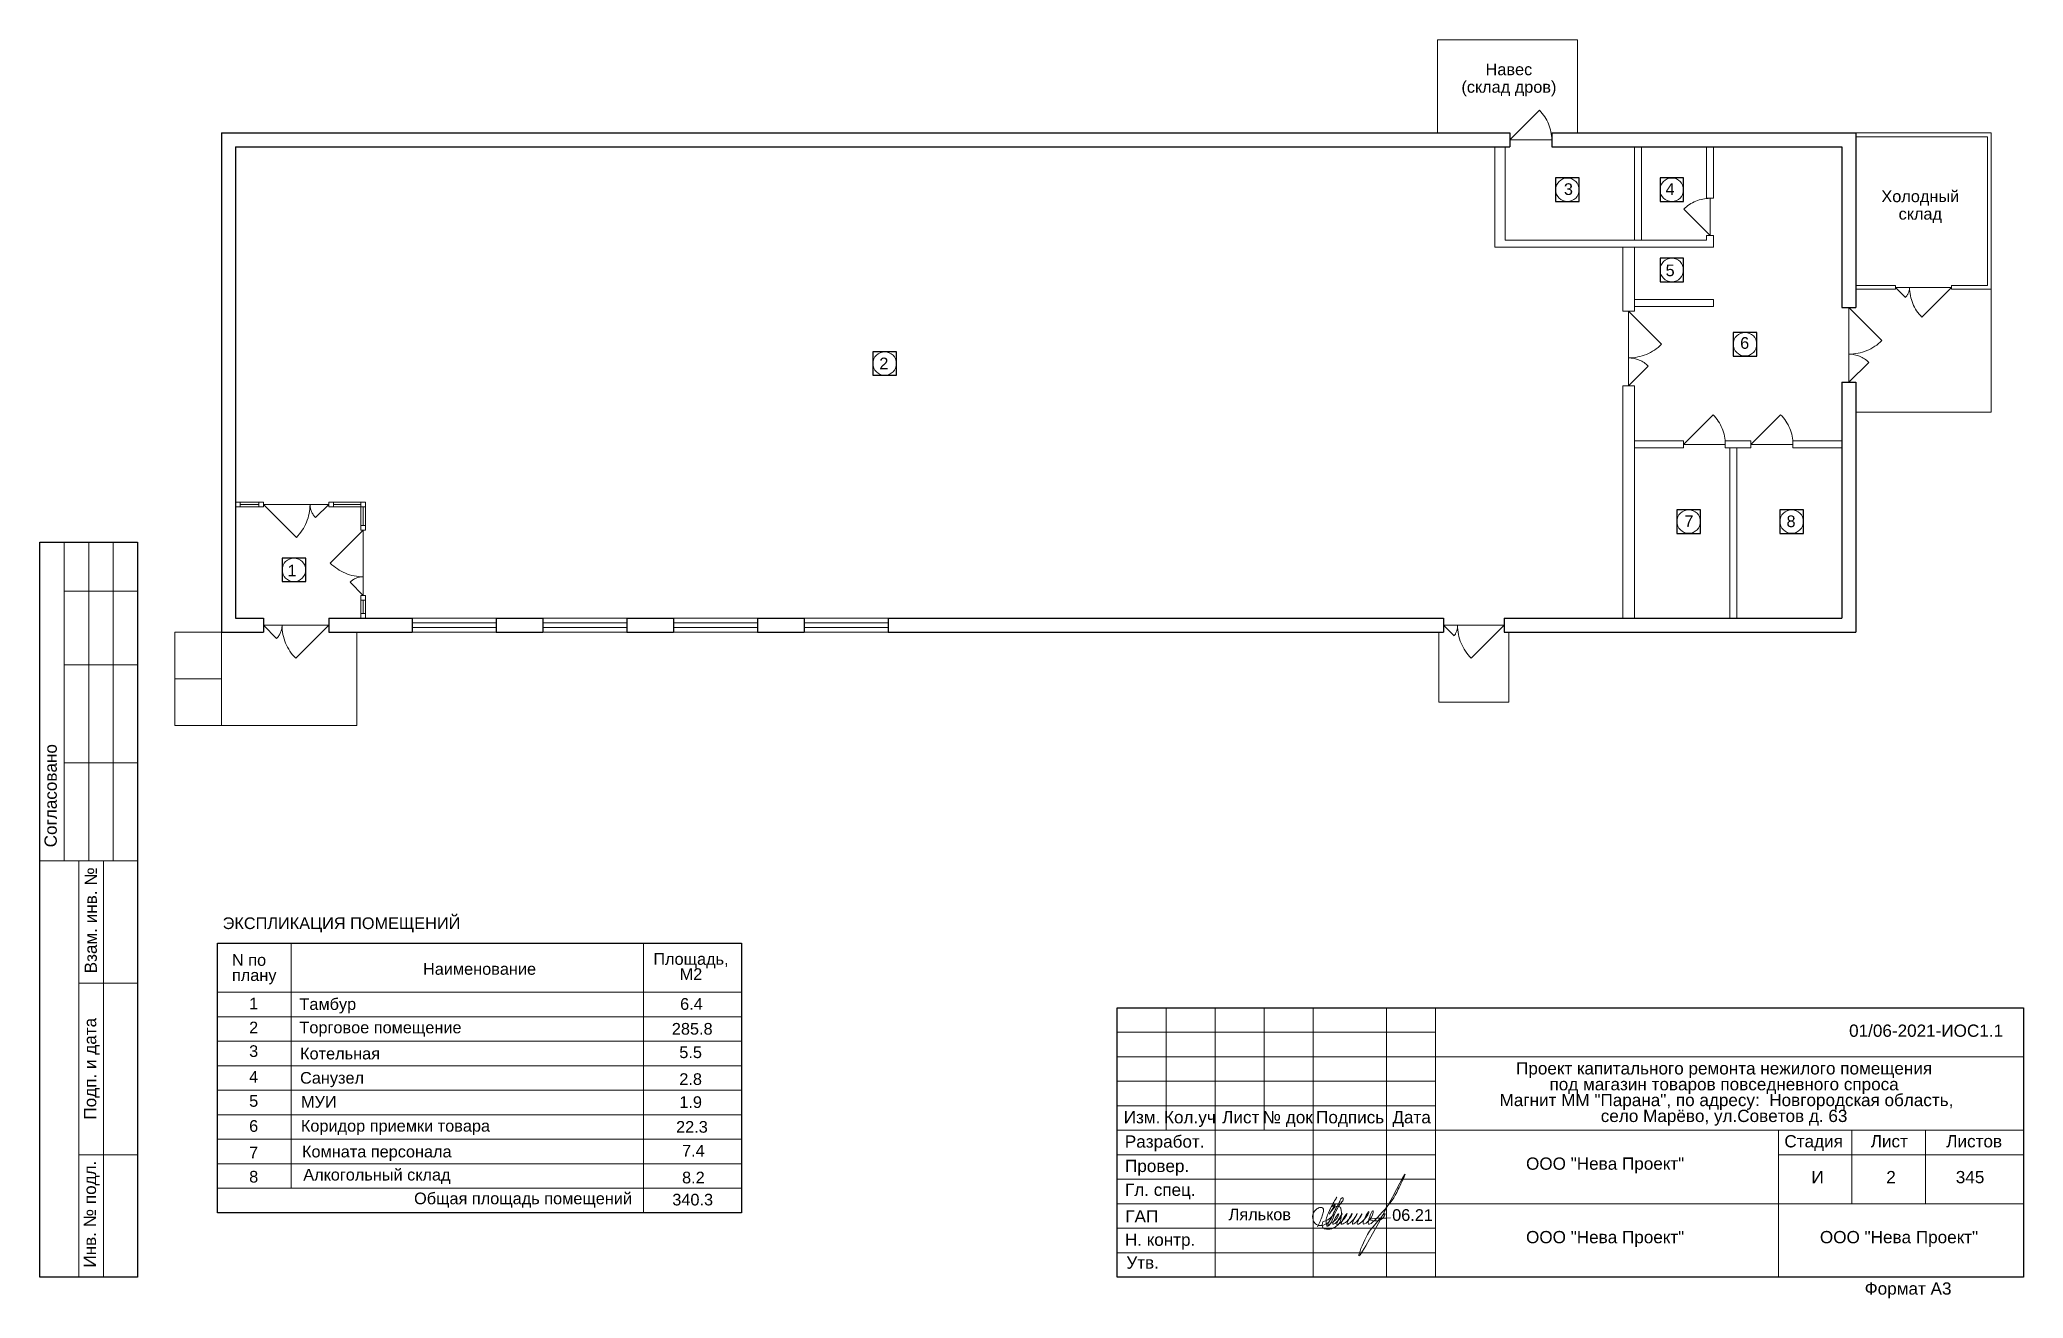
# Model space of a CAD drawing. Header units: metres. Extents: x -263.6 to -221.1, y -130.8 to -103.9.
import ezdxf
from ezdxf.enums import TextEntityAlignment as Align

# ---------------------------------------------------------------- set-up
doc = ezdxf.new("R2010")
doc.units = ezdxf.units.M
doc.header["$MEASUREMENT"] = 0
doc.linetypes.add('DGN Style 2', pattern=[2.207757, 1.324654, -0.883103])
doc.layers.add('Level 50', color=7, linetype='Continuous', lineweight=0)
doc.layers.add('Level 63', color=7, linetype='Continuous', lineweight=0)
doc.layers.add('YOLO_TABLE', color=1, linetype='Continuous')
doc.styles.add('GOST 2.304', font='CS_Gost2304.shx')
doc.styles.add('Style-Arial', font='arial.ttf')

msp = doc.modelspace()

# ---------------------------------------------------------------- linework, layer by layer
msp.add_line((-261.484, -114.645), (-261.484, -130.395))
at = {"color": 7, "linetype": 'Continuous', "lineweight": 13}
for p, q in [((-259.771, -123.238), (-248.54, -123.238)), ((-259.771, -123.238), (-259.771, -129.013)), ((-258.196, -123.238), (-258.196, -128.488)), ((-250.64, -123.238), (-250.64, -129.013)), ((-248.54, -123.238), (-248.54, -129.013)), ((-259.771, -124.288), (-248.54, -124.288)), ((-259.771, -129.013), (-248.54, -129.013))]:
    msp.add_line(p, q, dxfattribs=at)
at = {"color": 7, "linetype": 'Continuous', "lineweight": 0}
for p, q in [((-259.771, -124.813), (-248.54, -124.813)), ((-259.771, -125.338), (-248.54, -125.338)), ((-259.771, -125.863), (-248.54, -125.863)), ((-259.771, -126.388), (-248.54, -126.388)), ((-259.771, -126.913), (-248.54, -126.913)), ((-259.771, -127.438), (-248.54, -127.438)), ((-259.771, -127.963), (-248.54, -127.963)), ((-259.771, -128.488), (-248.54, -128.488))]:
    msp.add_line(p, q, dxfattribs=at)
at = {"color": 5, "linetype": 'Continuous', "lineweight": 0}
msp.add_spline([(-236.192, -129.317), (-236.09, -129.082), (-236.065, -128.988), (-236.065, -128.935), (-236.096, -128.903), (-236.145, -128.903), (-236.222, -128.948), (-236.277, -129.018), (-236.292, -129.058), (-236.292, -129.127), (-236.275, -129.19), (-236.232, -129.251), (-236.183, -129.28), (-236.116, -129.291), (-236.048, -129.273), (-235.989, -129.246), (-235.949, -129.215), (-235.878, -129.091), (-235.812, -128.955), (-235.758, -128.845), (-235.702, -128.747), (-235.664, -128.695), (-235.647, -128.691), (-235.64, -128.716), (-235.651, -128.757), (-235.684, -128.802), (-235.875, -129.17), (-235.936, -129.275), (-235.981, -129.302), (-235.994, -129.28), (-235.999, -129.259), (-236.007, -129.184), (-235.974, -129.06), (-235.879, -128.854), (-235.78, -128.683), (-235.877, -128.881), (-235.814, -128.825), (-235.943, -129.048), (-235.842, -128.918), (-235.768, -128.875), (-235.712, -128.89), (-235.685, -128.95), (-235.677, -129.047), (-235.748, -129.27), (-235.836, -129.334), (-235.9, -129.361), (-236, -129.365), (-236.068, -129.336), (-236.081, -129.314), (-236.088, -129.263), (-236.075, -129.212), (-235.999, -129.184), (-235.846, -129.047), (-235.961, -129.275), (-235.902, -129.24), (-235.748, -129.086), (-235.736, -129.041), (-235.861, -129.258), (-235.728, -129.157), (-235.66, -129.034), (-235.777, -129.267), (-235.615, -129.139), (-235.557, -129.034), (-235.68, -129.251), (-235.514, -129.145), (-235.447, -129.034), (-235.557, -129.253), (-235.387, -129.117), (-235.34, -129.034), (-235.441, -129.25), (-235.244, -129.058), (-235.239, -129.046), (-235.337, -129.238), (-235.093, -129.011), (-235.09, -129.001), (-235.214, -129.242), (-234.995, -129.011), (-234.995, -128.982), (-235.105, -129.23), (-234.804, -129.005), (-234.46, -128.512), (-234.325, -128.222), (-235.303, -129.915), (-235.12, -129.483), (-234.895, -129.192), (-234.742, -129.039), (-234.797, -129.135), (-235.068, -129.168), (-234.625, -129.125)], degree=3, dxfattribs=at)
at = {"layer": 'Level 50', "color": 7, "linetype": 'Continuous', "lineweight": 0}
for p, q in [((-233.618, -103.874), (-230.618, -103.874)), ((-233.618, -105.874), (-233.618, -103.874)), ((-230.618, -105.874), (-230.618, -103.874)), ((-232.068, -106.024), (-231.432, -105.388)), ((-232.068, -106.024), (-231.168, -106.024)), ((-227.773, -108.074), (-228.339, -107.509)), ((-227.773, -107.274), (-227.773, -108.074)), ((-223.798, -109.184), (-222.598, -109.184)), ((-223.798, -109.184), (-223.586, -109.396)), ((-222.598, -109.184), (-223.235, -109.821)), ((-221.748, -109.224), (-221.748, -111.854)), ((-229.523, -109.694), (-229.523, -111.294)), ((-229.523, -109.694), (-228.816, -110.401)), ((-224.798, -109.614), (-224.798, -111.214)), ((-224.798, -109.614), (-224.091, -110.321)), ((-229.099, -110.87), (-229.523, -111.294)), ((-224.374, -110.79), (-224.798, -111.214)), ((-228.348, -112.549), (-227.712, -111.913)), ((-226.898, -112.549), (-226.262, -111.913)), ((-224.648, -111.854), (-221.748, -111.854)), ((-228.348, -112.549), (-227.448, -112.549)), ((-226.898, -112.549), (-225.998, -112.549)), ((-259.288, -113.784), (-258.888, -113.784)), ((-259.288, -113.834), (-258.888, -113.834)), ((-259.288, -113.884), (-258.888, -113.884)), ((-258.788, -113.834), (-257.388, -113.834)), ((-258.788, -113.834), (-258.081, -114.541)), ((-257.388, -113.834), (-257.671, -114.117)), ((-257.288, -113.784), (-256.698, -113.784)), ((-257.288, -113.834), (-256.698, -113.834)), ((-257.288, -113.884), (-256.698, -113.884)), ((-256.698, -113.884), (-256.698, -114.284)), ((-256.648, -113.884), (-256.648, -114.284)), ((-256.598, -113.884), (-256.598, -114.284)), ((-256.648, -114.384), (-257.355, -115.091)), ((-256.648, -114.384), (-256.648, -115.784)), ((-256.648, -115.784), (-256.931, -115.501)), ((-256.698, -115.884), (-256.698, -116.174)), ((-256.648, -115.884), (-256.648, -116.174)), ((-256.598, -115.884), (-256.598, -116.174)), ((-257.388, -116.424), (-258.788, -116.424)), ((-258.788, -116.424), (-258.505, -116.707)), ((-257.388, -116.424), (-258.095, -117.131)), ((-253.798, -116.374), (-255.598, -116.374)), ((-253.798, -116.474), (-255.598, -116.474)), ((-250.998, -116.374), (-252.798, -116.374)), ((-250.998, -116.474), (-252.798, -116.474)), ((-248.198, -116.374), (-249.998, -116.374)), ((-248.198, -116.474), (-249.998, -116.474)), ((-245.398, -116.374), (-247.198, -116.374)), ((-245.398, -116.474), (-247.198, -116.474)), ((-232.188, -116.424), (-233.488, -116.424)), ((-233.488, -116.424), (-233.26, -116.653)), ((-232.188, -116.424), (-232.895, -117.131)), ((-260.688, -116.574), (-260.688, -118.574)), ((-259.688, -116.574), (-260.688, -116.574)), ((-259.688, -116.574), (-259.688, -118.574)), ((-256.788, -116.574), (-256.788, -118.574)), ((-233.588, -116.574), (-233.588, -118.074)), ((-232.088, -116.574), (-232.088, -118.074)), ((-259.688, -117.574), (-260.688, -117.574)), ((-233.588, -118.074), (-232.088, -118.074)), ((-260.688, -118.574), (-256.788, -118.574))]:
    msp.add_line(p, q, dxfattribs=at)
at = {"layer": 'Level 50', "color": 7, "linetype": 'Continuous', "lineweight": 30}
for p, q in [((-259.688, -105.874), (-232.068, -105.874)), ((-259.688, -105.874), (-259.688, -116.574)), ((-232.068, -105.874), (-232.068, -106.174)), ((-231.168, -105.874), (-231.168, -106.174)), ((-231.168, -105.874), (-224.648, -105.874)), ((-224.648, -105.874), (-224.648, -109.614)), ((-259.388, -106.174), (-259.388, -116.274)), ((-259.388, -106.174), (-232.068, -106.174)), ((-231.168, -106.174), (-224.948, -106.174)), ((-224.948, -106.174), (-224.948, -109.614)), ((-224.948, -109.614), (-224.648, -109.614)), ((-224.948, -111.214), (-224.648, -111.214)), ((-224.948, -111.214), (-224.948, -116.274)), ((-224.648, -111.214), (-224.648, -116.574)), ((-259.388, -116.274), (-258.788, -116.274)), ((-258.788, -116.274), (-258.788, -116.574)), ((-257.388, -116.274), (-257.388, -116.574)), ((-257.388, -116.274), (-255.598, -116.274)), ((-255.598, -116.274), (-255.598, -116.574)), ((-253.798, -116.274), (-253.798, -116.574)), ((-253.798, -116.274), (-252.798, -116.274)), ((-252.798, -116.274), (-252.798, -116.574)), ((-250.998, -116.274), (-250.998, -116.574)), ((-250.998, -116.274), (-249.998, -116.274)), ((-249.998, -116.274), (-249.998, -116.574)), ((-248.198, -116.274), (-248.198, -116.574)), ((-248.198, -116.274), (-247.198, -116.274)), ((-247.198, -116.274), (-247.198, -116.574)), ((-245.398, -116.274), (-245.398, -116.574)), ((-245.398, -116.274), (-233.488, -116.274)), ((-233.488, -116.274), (-233.488, -116.574)), ((-232.188, -116.274), (-232.188, -116.574)), ((-232.188, -116.274), (-224.948, -116.274)), ((-259.688, -116.574), (-258.788, -116.574)), ((-257.388, -116.574), (-255.598, -116.574)), ((-253.798, -116.574), (-252.798, -116.574)), ((-250.998, -116.574), (-249.998, -116.574)), ((-248.198, -116.574), (-247.198, -116.574)), ((-245.398, -116.574), (-233.488, -116.574)), ((-232.188, -116.574), (-224.648, -116.574))]:
    msp.add_line(p, q, dxfattribs=at)
at = {"layer": 'Level 50', "color": 7, "linetype": 'Continuous', "lineweight": 13}
for p, q in [((-224.648, -105.874), (-221.748, -105.874)), ((-221.748, -105.874), (-221.748, -109.224)), ((-232.388, -106.174), (-232.388, -108.324)), ((-232.168, -106.174), (-232.168, -108.174)), ((-229.398, -106.174), (-229.398, -108.174)), ((-229.248, -106.174), (-229.248, -108.174)), ((-227.848, -106.174), (-227.848, -107.274)), ((-227.698, -106.174), (-227.698, -107.274)), ((-224.648, -105.954), (-221.828, -105.954)), ((-221.828, -105.954), (-221.828, -109.144)), ((-227.848, -107.274), (-227.698, -107.274)), ((-232.388, -108.324), (-227.698, -108.324)), ((-232.168, -108.174), (-227.848, -108.174)), ((-229.648, -108.324), (-229.648, -109.694)), ((-229.398, -108.324), (-229.398, -109.694)), ((-227.848, -108.074), (-227.698, -108.074)), ((-227.848, -108.074), (-227.848, -108.174)), ((-227.698, -108.074), (-227.698, -108.324)), ((-224.648, -109.144), (-223.798, -109.144)), ((-224.648, -109.224), (-223.798, -109.224)), ((-223.798, -109.144), (-223.798, -109.224)), ((-222.598, -109.144), (-222.598, -109.224)), ((-222.598, -109.144), (-221.828, -109.144)), ((-222.598, -109.224), (-221.748, -109.224)), ((-229.648, -109.694), (-229.398, -109.694)), ((-229.398, -109.444), (-227.698, -109.444)), ((-229.398, -109.594), (-227.698, -109.594)), ((-227.698, -109.444), (-227.698, -109.594)), ((-229.648, -111.294), (-229.398, -111.294)), ((-229.648, -111.294), (-229.648, -116.274)), ((-229.398, -111.294), (-229.398, -116.274)), ((-229.398, -112.474), (-228.348, -112.474)), ((-229.398, -112.624), (-228.348, -112.624)), ((-228.348, -112.474), (-228.348, -112.624)), ((-227.448, -112.474), (-227.448, -112.624)), ((-227.448, -112.474), (-226.898, -112.474)), ((-227.448, -112.624), (-226.898, -112.624)), ((-227.348, -112.624), (-227.348, -116.274)), ((-227.198, -112.624), (-227.198, -116.274)), ((-226.898, -112.474), (-226.898, -112.624)), ((-225.998, -112.474), (-225.998, -112.624)), ((-225.998, -112.474), (-224.948, -112.474)), ((-225.998, -112.624), (-224.948, -112.624)), ((-255.598, -116.274), (-253.798, -116.274)), ((-252.798, -116.274), (-250.998, -116.274)), ((-249.998, -116.274), (-248.198, -116.274)), ((-247.198, -116.274), (-245.398, -116.274)), ((-253.798, -116.574), (-255.598, -116.574)), ((-250.998, -116.574), (-252.798, -116.574)), ((-248.198, -116.574), (-249.998, -116.574)), ((-245.398, -116.574), (-247.198, -116.574)), ((-240.484, -130.395), (-221.059, -130.395))]:
    msp.add_line(p, q, dxfattribs=at)
at = {"layer": 'Level 50', "color": 7, "linetype": 'Continuous', "lineweight": 13, "flags": 128}
for points in [[(-259.388, -113.784), (-259.288, -113.784), (-259.288, -113.884), (-259.388, -113.884), (-259.388, -113.784)], [(-258.888, -113.784), (-258.788, -113.784), (-258.788, -113.884), (-258.888, -113.884), (-258.888, -113.784)], [(-257.388, -113.784), (-257.288, -113.784), (-257.288, -113.884), (-257.388, -113.884), (-257.388, -113.784)], [(-256.698, -113.784), (-256.598, -113.784), (-256.598, -113.884), (-256.698, -113.884), (-256.698, -113.784)], [(-256.698, -114.284), (-256.598, -114.284), (-256.598, -114.384), (-256.698, -114.384), (-256.698, -114.284)], [(-256.698, -115.784), (-256.598, -115.784), (-256.598, -115.884), (-256.698, -115.884), (-256.698, -115.784)], [(-256.698, -116.174), (-256.598, -116.174), (-256.598, -116.274), (-256.698, -116.274), (-256.698, -116.174)]]:
    msp.add_lwpolyline(points, close=True, dxfattribs=at)
at = {"layer": 'Level 50', "color": 7, "linetype": 'Continuous', "lineweight": 0}
for centre in [(-230.833, -107.091), (-228.595, -107.091), (-228.595, -108.809), (-245.468, -110.815), (-227.025, -110.401), (-228.233, -114.201), (-226.026, -114.201), (-258.134, -115.237)]:
    msp.add_circle(centre, 0.252, dxfattribs=at)
at = {"layer": 'Level 50', "color": 7, "linetype": 'DGN Style 2', "lineweight": 0}
for centre, radius, start, end in [((-232.068, -106.024), 0.9, 0, 45), ((-227.773, -108.074), 0.8, 90, 135), ((-223.798, -109.184), 0.3, 315, 0), ((-222.598, -109.184), 0.9, 180, 225), ((-229.523, -109.694), 1, 270, 315), ((-224.798, -109.614), 1, 270, 315), ((-229.523, -111.294), 0.6, 45, 90), ((-224.798, -111.214), 0.6, 45, 90), ((-228.348, -112.549), 0.9, 0, 45), ((-226.898, -112.549), 0.9, 0, 45), ((-258.788, -113.834), 1, 315, 360), ((-257.388, -113.834), 0.4, 180, 225), ((-256.648, -114.384), 1, 225, 270), ((-256.648, -115.784), 0.4, 90, 135)]:
    msp.add_arc(centre, radius, start, end, dxfattribs=at)
at = {"layer": 'Level 50', "color": 7, "linetype": 'DGN Style 2', "lineweight": 0, "extrusion": (0, 0, -1)}
for centre, radius, start, end in [((258.788, -116.424), 0.4, 180, 225), ((257.388, -116.424), 1, 315, 360), ((233.588, -116.424), 0.4, 180, 214.8179), ((232.188, -116.424), 1, 315, 360)]:
    msp.add_arc(centre, radius, start, end, dxfattribs=at)
at = {"layer": 'Level 63', "color": 7, "linetype": 'Continuous', "lineweight": 13}
for p, q in [((-263.584, -114.645), (-261.484, -114.645)), ((-263.584, -114.645), (-263.584, -121.47)), ((-263.059, -114.645), (-263.059, -121.47)), ((-262.534, -114.645), (-262.534, -121.47)), ((-262.009, -114.645), (-262.009, -121.47)), ((-263.059, -115.695), (-261.484, -115.695)), ((-263.059, -117.27), (-261.484, -117.27)), ((-263.059, -119.37), (-261.484, -119.37)), ((-263.584, -121.47), (-261.484, -121.47)), ((-262.744, -121.47), (-261.484, -121.47)), ((-262.219, -130.395), (-262.219, -121.47)), ((-262.744, -124.095), (-261.484, -124.095)), ((-240.484, -124.62), (-221.059, -124.62)), ((-240.484, -124.62), (-240.484, -130.395)), ((-239.434, -124.62), (-239.434, -127.245)), ((-238.384, -124.62), (-238.384, -130.395)), ((-237.334, -124.62), (-237.334, -127.245)), ((-236.284, -124.62), (-236.284, -130.395)), ((-234.709, -124.62), (-234.709, -130.395)), ((-233.659, -124.62), (-233.659, -130.395)), ((-221.059, -124.62), (-221.059, -130.395)), ((-233.659, -125.67), (-221.059, -125.67)), ((-240.484, -126.72), (-233.659, -126.72)), ((-240.484, -127.245), (-233.659, -127.245)), ((-233.659, -127.245), (-221.059, -127.245)), ((-262.744, -127.77), (-261.484, -127.77)), ((-226.309, -127.77), (-221.059, -127.77)), ((-233.659, -128.82), (-221.059, -128.82))]:
    msp.add_line(p, q, dxfattribs=at)
at = {"layer": 'Level 63', "color": 7, "linetype": 'Continuous', "lineweight": 0}
for p, q in [((-240.484, -125.145), (-233.659, -125.145)), ((-240.484, -125.67), (-233.659, -125.67)), ((-240.484, -126.195), (-233.659, -126.195)), ((-240.484, -127.77), (-233.659, -127.77)), ((-240.484, -128.295), (-233.659, -128.295)), ((-240.484, -128.82), (-233.659, -128.82)), ((-240.484, -129.345), (-233.659, -129.345)), ((-240.484, -129.87), (-233.659, -129.87))]:
    msp.add_line(p, q, dxfattribs=at)
at = {"layer": 'Level 63', "color": 7, "linetype": 'Continuous', "lineweight": 13, "flags": 128}
for points in [[(-261.484, -130.395), (-262.744, -130.395), (-262.744, -121.47)], [(-226.309, -127.245), (-226.309, -130.395)], [(-224.734, -127.245), (-224.734, -128.82)], [(-223.159, -127.245), (-223.159, -128.82)]]:
    msp.add_lwpolyline(points, dxfattribs=at)
at = {"layer": 'YOLO_TABLE'}
for points in [[(-231.086, -107.343), (-230.581, -107.343), (-230.581, -106.838), (-231.086, -106.838)], [(-228.847, -107.343), (-228.343, -107.343), (-228.343, -106.838), (-228.847, -106.838)], [(-228.847, -109.061), (-228.343, -109.061), (-228.343, -108.557), (-228.847, -108.557)], [(-245.721, -111.067), (-245.216, -111.067), (-245.216, -110.562), (-245.721, -110.562)], [(-227.277, -110.654), (-226.772, -110.654), (-226.772, -110.149), (-227.277, -110.149)], [(-228.486, -114.454), (-227.981, -114.454), (-227.981, -113.949), (-228.486, -113.949)], [(-226.279, -114.454), (-225.774, -114.454), (-225.774, -113.949), (-226.279, -113.949)], [(-263.584, -114.645), (-261.484, -114.645), (-261.484, -130.395), (-263.584, -130.395)], [(-258.387, -115.489), (-257.882, -115.489), (-257.882, -114.984), (-258.387, -114.984)], [(-259.771, -123.238), (-248.54, -123.238), (-248.54, -129.013), (-259.771, -129.013)], [(-240.484, -124.62), (-221.059, -124.62), (-221.059, -130.395), (-240.484, -130.395)]]:
    msp.add_lwpolyline(points, close=True, dxfattribs=at)

# ---------------------------------------------------------------- texts
at = {"color": 7, "linetype": 'Continuous', "lineweight": 0, "style": 'Style-Arial'}
for s, p in [('3', (-230.811, -106.952)), ('4', (-228.632, -106.952)), ('5', (-228.631, -108.693)), ('6', (-227.033, -110.249)), ('2', (-245.487, -110.688)), ('7', (-228.229, -114.071)), ('8', (-226.039, -114.071)), ('1', (-258.175, -115.127)), ('1', (-258.997, -124.406)), ('2', (-258.997, -124.92)), ('3', (-258.997, -125.425)), ('4', (-258.997, -125.975)), ('5', (-258.996, -126.493)), ('6', (-258.997, -127.03)), ('7', (-258.997, -127.597)), ('8', (-258.996, -128.117))]:
    msp.add_text(s, height=0.25, dxfattribs=at).set_placement(p, align=Align.TOP_CENTER)
at = {"color": 7, "lineweight": 13, "style": 'Style-Arial'}
msp.add_text('ЭКСПЛИКАЦИЯ ПОМЕЩЕНИЙ ', height=0.25, dxfattribs=at).set_placement((-257.066, -122.81), align=Align.MIDDLE_CENTER)
at = {"color": 7, "linetype": 'Continuous', "lineweight": 0, "style": 'Style-Arial'}
for s, p in [('Тамбур', (-258.016, -124.417)), ('Торговое помещение', (-258.016, -124.918)), ('Котельная', (-258.002, -125.478)), ('Санузел', (-258.002, -125.998))]:
    msp.add_text(s, height=0.25, dxfattribs=at).set_placement(p, align=Align.TOP_LEFT)
at = {"color": 7, "linetype": 'Continuous', "lineweight": 13, "style": 'Style-Arial'}
for s, height, p in [('6.4', 0.25, (-249.855, -124.415)), ('285.8', 0.25, (-250.032, -124.947)), ('5.5', 0.25, (-249.872, -125.45)), ('2.8', 0.25, (-249.872, -126.025)), ('1.9', 0.25, (-249.872, -126.519)), ('22.3', 0.25, (-249.941, -127.049)), ('7.4', 0.25, (-249.813, -127.56)), ('ООО "Нева Проект"', 0.2625, (-231.72, -127.83)), ('8.2', 0.25, (-249.813, -128.135)), ('Общая площадь помещений', 0.25, (-255.558, -128.582)), ('340.3', 0.25, (-250.022, -128.608)), ('ООО "Нева Проект"', 0.2625, (-231.72, -129.405)), ('ООО "Нева Проект"', 0.2625, (-225.42, -129.405))]:
    msp.add_text(s, height=height, dxfattribs=at).set_placement(p, align=Align.TOP_LEFT)
for s, height, p in [('01/06-2021-ИОС1.1', 0.2625, (-223.144, -124.981)), ('И', 0.263, (-225.47, -128.119)), ('2', 0.263, (-223.895, -128.119)), ('345', 0.2625, (-222.201, -128.119))]:
    msp.add_text(s, height=height, dxfattribs=at).set_placement(p, align=Align.TOP_CENTER)
at = {"color": 7, "lineweight": 13, "style": 'Style-Arial'}
msp.add_text('Ляльков', height=0.25, dxfattribs=at).set_placement((-238.096, -128.925), align=Align.TOP_LEFT)
at = {"color": 7, "linetype": 'Continuous', "lineweight": 0, "char_height": 0.25, "style": 'Style-Arial'}
for s, insert, attachment_point, line_spacing_factor in [('Навес\\P(склад дров)', (-232.087, -104.386), 2, 0.9), ('Холодный\\Pсклад', (-223.268, -107.106), 2, 0.9), ('Площадь,\\PМ2', (-249.622, -123.451), 2, 0.776524), ('Комната персонала\\P', (-257.961, -127.578), 1, 0.6)]:
    msp.add_mtext(s, dxfattribs=dict(at, insert=insert, attachment_point=attachment_point, line_spacing_factor=line_spacing_factor))
at = {"color": 7, "linetype": 'Continuous', "lineweight": 13, "style": 'Style-Arial'}
for s, insert, char_height, attachment_point, line_spacing_factor in [('N по \\Pплану', (-259.462, -123.797), 0.25, 4, 0.776524), ('Наименование', (-255.367, -123.791), 0.25, 4, 0.6), ('Проект капитального ремонта нежилого помещения\\Pпод магазин товаров повседневного спроса\\P Магнит ММ "Парана", по адресу:  Новгородская область,\\Pсело Марёво, ул.Советов д. 63', (-227.474, -125.788), 0.2625, 2, 0.776524)]:
    msp.add_mtext(s, dxfattribs=dict(at, insert=insert, char_height=char_height, attachment_point=attachment_point, line_spacing_factor=line_spacing_factor))
at = {"color": 7, "linetype": 'Continuous', "lineweight": 30, "insert": (-234.59, -128.938), "char_height": 0.25, "attachment_point": 1, "line_spacing_factor": 0.72, "style": 'GOST 2.304'}
msp.add_mtext('\\fArial|b0|i0|c204204|p39;06.21', dxfattribs=at)
at = {"layer": 'Level 50', "color": 7, "linetype": 'Continuous', "lineweight": 0, "style": 'Style-Arial'}
for s, p in [('МУИ', (-257.982, -126.513)), ('Коридор приемки товара', (-257.985, -127.026)), ('Алкогольный склад', (-257.933, -128.074))]:
    msp.add_text(s, height=0.25, dxfattribs=at).set_placement(p, align=Align.TOP_LEFT)
at = {"layer": 'Level 63', "color": 7, "linetype": 'Continuous', "lineweight": 0, "style": 'Style-Arial'}
for s, p in [('Согласовано', (-263.349, -120.077)), ('Взам. инв. №', (-262.49, -122.747)), ('Подп. и дата', (-262.503, -125.928)), ('Инв. № подл.', (-262.508, -129.044))]:
    msp.add_text(s, height=0.2625, rotation=90, dxfattribs=at).set_placement(p, align=Align.MIDDLE_CENTER)
for s, p in [('Изм.', (-239.952, -126.967)), ('Кол.уч', (-238.926, -126.967)), ('Лист', (-237.835, -126.967)), ('№ док', (-236.829, -126.967)), ('Подпись', (-235.491, -126.967)), ('Дата', (-234.173, -126.967)), ('Разработ.', (-239.467, -127.488)), ('Стадия', (-225.555, -127.482)), ('Лист', (-223.933, -127.482)), ('Листов', (-222.113, -127.482)), ('Провер.', (-239.629, -128.011)), ('Гл. спец.', (-239.56, -128.522)), ('ГАП', (-239.958, -129.091)), ('Н. контр.', (-239.565, -129.592)), ('Утв.', (-239.939, -130.082)), ('Формат А3', (-223.53, -130.638))]:
    msp.add_text(s, height=0.2625, dxfattribs=at).set_placement(p, align=Align.MIDDLE_CENTER)

doc.saveas('drawing.dxf')
